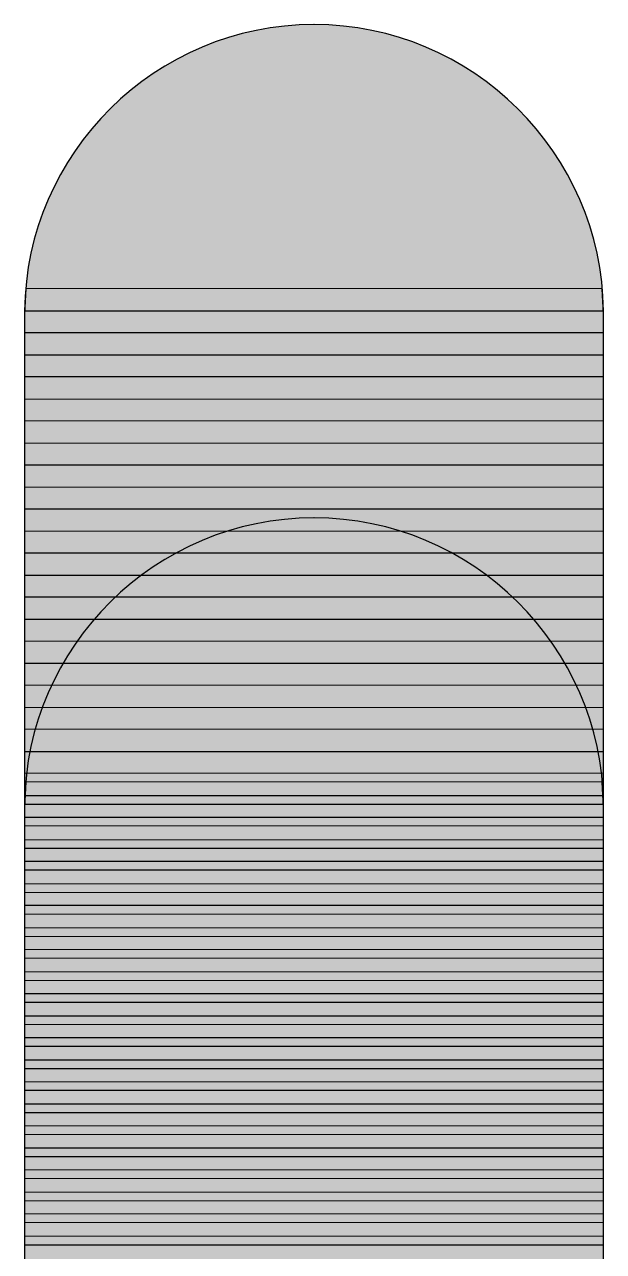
# Model space of a CAD drawing. Header units: millimetres. Extents: x -4.73 to 4.58, y -4.74 to 4.59.
# Drawn here: x -2.862 to -2.554, y 3.936 to 4.591 of the extents above; entities that cross this region are included whole.
import ezdxf

# ---------------------------------------------------------------- set-up
doc = ezdxf.new("R2010")
doc.units = ezdxf.units.MM
doc.header["$MEASUREMENT"] = 0
doc.layers.add('layer 1', color=7, linetype='Continuous')

msp = doc.modelspace()

# ---------------------------------------------------------------- hatches: boundary and pattern name
at = {"layer": 'layer 1', "true_color": 0x5f5d5d}
h = msp.add_hatch(color=251, dxfattribs=at)
edge = h.paths.add_edge_path()
edge.add_spline(control_points=[(-2.5535, 4.4379), (-2.5535, 4.4379), (-2.8622, 4.438), (-2.8622, 4.438), (-2.8613, 4.5222), (-2.7923, 4.5907), (-2.7079, 4.5907), (-2.7079, 4.5907), (-2.7078, 4.5907), (-2.7078, 4.5907), (-2.6234, 4.5907), (-2.5543, 4.5221), (-2.5535, 4.4379)], knot_values=[0, 0, 0, 0, 0.25, 0.25, 0.25, 0.5, 0.5, 0.5, 0.75, 0.75, 0.75, 1, 1, 1, 1], degree=3, periodic=1)
at = {"layer": 'layer 1', "true_color": 0x636161}
h = msp.add_hatch(color=251, dxfattribs=at)
edge = h.paths.add_edge_path()
edge.add_spline(control_points=[(-2.8622, 4.4145), (-2.8622, 4.4145), (-2.8622, 4.4364), (-2.8622, 4.4364), (-2.8622, 4.4364), (-2.8616, 4.4498), (-2.8616, 4.4498), (-2.8616, 4.4498), (-2.5541, 4.4497), (-2.5541, 4.4497), (-2.5541, 4.4497), (-2.5535, 4.4364), (-2.5535, 4.4364), (-2.5535, 4.4364), (-2.5535, 4.4144), (-2.5535, 4.4144), (-2.5535, 4.4144), (-2.8622, 4.4145), (-2.8622, 4.4145)], knot_values=[0, 0, 0, 0, 0.166667, 0.166667, 0.166667, 0.333333, 0.333333, 0.333333, 0.5, 0.5, 0.5, 0.666667, 0.666667, 0.666667, 0.833333, 0.833333, 0.833333, 1, 1, 1, 1], degree=3, periodic=1)
at = {"layer": 'layer 1', "true_color": 0x676666}
h = msp.add_hatch(color=251, dxfattribs=at)
edge = h.paths.add_edge_path()
edge.add_spline(control_points=[(-2.8622, 4.391), (-2.8622, 4.391), (-2.8622, 4.4263), (-2.8622, 4.4263), (-2.8622, 4.4263), (-2.5535, 4.4262), (-2.5535, 4.4262), (-2.5535, 4.4262), (-2.5535, 4.3909), (-2.5535, 4.3909), (-2.5535, 4.3909), (-2.8622, 4.391), (-2.8622, 4.391)], knot_values=[0, 0, 0, 0, 0.25, 0.25, 0.25, 0.5, 0.5, 0.5, 0.75, 0.75, 0.75, 1, 1, 1, 1], degree=3, periodic=1)
at = {"layer": 'layer 1', "true_color": 0x6c6a6a}
h = msp.add_hatch(color=251, dxfattribs=at)
edge = h.paths.add_edge_path()
edge.add_spline(control_points=[(-2.8622, 4.4028), (-2.8622, 4.4028), (-2.5535, 4.4027), (-2.5535, 4.4027), (-2.5535, 4.4027), (-2.5535, 4.3674), (-2.5535, 4.3674), (-2.5535, 4.3674), (-2.8622, 4.3675), (-2.8622, 4.3675), (-2.8622, 4.3675), (-2.8622, 4.4028), (-2.8622, 4.4028)], knot_values=[0, 0, 0, 0, 0.25, 0.25, 0.25, 0.5, 0.5, 0.5, 0.75, 0.75, 0.75, 1, 1, 1, 1], degree=3, periodic=1)
at = {"layer": 'layer 1', "true_color": 0x706e6f}
h = msp.add_hatch(color=8, dxfattribs=at)
edge = h.paths.add_edge_path()
edge.add_spline(control_points=[(-2.8622, 4.3793), (-2.8622, 4.3793), (-2.5535, 4.3791), (-2.5535, 4.3791), (-2.5535, 4.3791), (-2.5535, 4.3439), (-2.5535, 4.3439), (-2.5535, 4.3439), (-2.8622, 4.344), (-2.8622, 4.344), (-2.8622, 4.344), (-2.8622, 4.3793), (-2.8622, 4.3793)], knot_values=[0, 0, 0, 0, 0.25, 0.25, 0.25, 0.5, 0.5, 0.5, 0.75, 0.75, 0.75, 1, 1, 1, 1], degree=3, periodic=1)
at = {"layer": 'layer 1', "true_color": 0x747373}
h = msp.add_hatch(color=8, dxfattribs=at)
edge = h.paths.add_edge_path()
edge.add_spline(control_points=[(-2.8622, 4.3557), (-2.8622, 4.3557), (-2.5535, 4.3556), (-2.5535, 4.3556), (-2.5535, 4.3556), (-2.5535, 4.3204), (-2.5535, 4.3204), (-2.5535, 4.3204), (-2.8622, 4.3205), (-2.8622, 4.3205), (-2.8622, 4.3205), (-2.8622, 4.3557), (-2.8622, 4.3557)], knot_values=[0, 0, 0, 0, 0.25, 0.25, 0.25, 0.5, 0.5, 0.5, 0.75, 0.75, 0.75, 1, 1, 1, 1], degree=3, periodic=1)
at = {"layer": 'layer 1', "true_color": 0x787778}
h = msp.add_hatch(color=8, dxfattribs=at)
edge = h.paths.add_edge_path()
edge.add_spline(control_points=[(-2.8622, 4.3322), (-2.8622, 4.3322), (-2.5535, 4.3321), (-2.5535, 4.3321), (-2.5535, 4.3321), (-2.5535, 4.2969), (-2.5535, 4.2969), (-2.5535, 4.2969), (-2.8622, 4.297), (-2.8622, 4.297), (-2.8622, 4.297), (-2.8622, 4.3322), (-2.8622, 4.3322)], knot_values=[0, 0, 0, 0, 0.25, 0.25, 0.25, 0.5, 0.5, 0.5, 0.75, 0.75, 0.75, 1, 1, 1, 1], degree=3, periodic=1)
at = {"layer": 'layer 1', "true_color": 0x5f5d5d}
h = msp.add_hatch(color=251, dxfattribs=at)
edge = h.paths.add_edge_path()
edge.add_spline(control_points=[(-2.5535, 4.1747), (-2.5535, 4.1747), (-2.8622, 4.1748), (-2.8622, 4.1748), (-2.8613, 4.259), (-2.7923, 4.3275), (-2.7079, 4.3275), (-2.7079, 4.3275), (-2.7078, 4.3275), (-2.7078, 4.3275), (-2.6234, 4.3275), (-2.5543, 4.2589), (-2.5535, 4.1747)], knot_values=[0, 0, 0, 0, 0.25, 0.25, 0.25, 0.5, 0.5, 0.5, 0.75, 0.75, 0.75, 1, 1, 1, 1], degree=3, periodic=1)
at = {"layer": 'layer 1', "true_color": 0x7c7b7c}
h = msp.add_hatch(color=8, dxfattribs=at)
edge = h.paths.add_edge_path()
edge.add_spline(control_points=[(-2.8622, 4.3087), (-2.8622, 4.3087), (-2.5535, 4.3086), (-2.5535, 4.3086), (-2.5535, 4.3086), (-2.5535, 4.2734), (-2.5535, 4.2734), (-2.5535, 4.2734), (-2.8622, 4.2735), (-2.8622, 4.2735), (-2.8622, 4.2735), (-2.8622, 4.3087), (-2.8622, 4.3087)], knot_values=[0, 0, 0, 0, 0.25, 0.25, 0.25, 0.5, 0.5, 0.5, 0.75, 0.75, 0.75, 1, 1, 1, 1], degree=3, periodic=1)
at = {"layer": 'layer 1', "true_color": 0x818081}
h = msp.add_hatch(color=8, dxfattribs=at)
edge = h.paths.add_edge_path()
edge.add_spline(control_points=[(-2.8622, 4.2852), (-2.8622, 4.2852), (-2.5535, 4.2851), (-2.5535, 4.2851), (-2.5535, 4.2851), (-2.5535, 4.2499), (-2.5535, 4.2499), (-2.5535, 4.2499), (-2.8622, 4.25), (-2.8622, 4.25), (-2.8622, 4.25), (-2.8622, 4.2852), (-2.8622, 4.2852)], knot_values=[0, 0, 0, 0, 0.25, 0.25, 0.25, 0.5, 0.5, 0.5, 0.75, 0.75, 0.75, 1, 1, 1, 1], degree=3, periodic=1)
at = {"layer": 'layer 1', "true_color": 0x868586}
h = msp.add_hatch(color=252, dxfattribs=at)
edge = h.paths.add_edge_path()
edge.add_spline(control_points=[(-2.8622, 4.2617), (-2.8622, 4.2617), (-2.5535, 4.2616), (-2.5535, 4.2616), (-2.5535, 4.2616), (-2.5535, 4.2263), (-2.5535, 4.2263), (-2.5535, 4.2263), (-2.8622, 4.2265), (-2.8622, 4.2265), (-2.8622, 4.2265), (-2.8622, 4.2617), (-2.8622, 4.2617)], knot_values=[0, 0, 0, 0, 0.25, 0.25, 0.25, 0.5, 0.5, 0.5, 0.75, 0.75, 0.75, 1, 1, 1, 1], degree=3, periodic=1)
at = {"layer": 'layer 1', "true_color": 0x8d8c8d}
h = msp.add_hatch(color=252, dxfattribs=at)
edge = h.paths.add_edge_path()
edge.add_spline(control_points=[(-2.8622, 4.2382), (-2.8622, 4.2382), (-2.5535, 4.2381), (-2.5535, 4.2381), (-2.5535, 4.2381), (-2.5535, 4.2028), (-2.5535, 4.2028), (-2.5535, 4.2028), (-2.8622, 4.2029), (-2.8622, 4.2029), (-2.8622, 4.2029), (-2.8622, 4.2382), (-2.8622, 4.2382)], knot_values=[0, 0, 0, 0, 0.25, 0.25, 0.25, 0.5, 0.5, 0.5, 0.75, 0.75, 0.75, 1, 1, 1, 1], degree=3, periodic=1)
at = {"layer": 'layer 1', "true_color": 0x939293}
h = msp.add_hatch(color=252, dxfattribs=at)
edge = h.paths.add_edge_path()
edge.add_spline(control_points=[(-2.8622, 4.2147), (-2.8622, 4.2147), (-2.5535, 4.2146), (-2.5535, 4.2146), (-2.5535, 4.2146), (-2.5535, 4.1793), (-2.5535, 4.1793), (-2.5535, 4.1793), (-2.8622, 4.1794), (-2.8622, 4.1794), (-2.8622, 4.1794), (-2.8622, 4.2147), (-2.8622, 4.2147)], knot_values=[0, 0, 0, 0, 0.25, 0.25, 0.25, 0.5, 0.5, 0.5, 0.75, 0.75, 0.75, 1, 1, 1, 1], degree=3, periodic=1)
at = {"layer": 'layer 1', "true_color": 0x999899}
h = msp.add_hatch(color=253, dxfattribs=at)
edge = h.paths.add_edge_path()
edge.add_spline(control_points=[(-2.8622, 4.1912), (-2.8622, 4.1912), (-2.5535, 4.1911), (-2.5535, 4.1911), (-2.5535, 4.1911), (-2.5535, 4.1558), (-2.5535, 4.1558), (-2.5535, 4.1558), (-2.8622, 4.1559), (-2.8622, 4.1559), (-2.8622, 4.1559), (-2.8622, 4.1912), (-2.8622, 4.1912)], knot_values=[0, 0, 0, 0, 0.25, 0.25, 0.25, 0.5, 0.5, 0.5, 0.75, 0.75, 0.75, 1, 1, 1, 1], degree=3, periodic=1)
at = {"layer": 'layer 1', "true_color": 0x636161}
h = msp.add_hatch(color=251, dxfattribs=at)
edge = h.paths.add_edge_path()
edge.add_spline(control_points=[(-2.8622, 4.1513), (-2.8622, 4.1513), (-2.8622, 4.1732), (-2.8622, 4.1732), (-2.8622, 4.1732), (-2.8616, 4.1866), (-2.8616, 4.1866), (-2.8616, 4.1866), (-2.5541, 4.1865), (-2.5541, 4.1865), (-2.5541, 4.1865), (-2.5535, 4.1732), (-2.5535, 4.1732), (-2.5535, 4.1732), (-2.5535, 4.1512), (-2.5535, 4.1512), (-2.5535, 4.1512), (-2.8622, 4.1513), (-2.8622, 4.1513)], knot_values=[0, 0, 0, 0, 0.166667, 0.166667, 0.166667, 0.333333, 0.333333, 0.333333, 0.5, 0.5, 0.5, 0.666667, 0.666667, 0.666667, 0.833333, 0.833333, 0.833333, 1, 1, 1, 1], degree=3, periodic=1)
at = {"layer": 'layer 1', "true_color": 0xa09fa0}
h = msp.add_hatch(color=253, dxfattribs=at)
edge = h.paths.add_edge_path()
edge.add_spline(control_points=[(-2.8622, 4.1677), (-2.8622, 4.1677), (-2.5535, 4.1676), (-2.5535, 4.1676), (-2.5535, 4.1676), (-2.5535, 4.1323), (-2.5535, 4.1323), (-2.5535, 4.1323), (-2.8622, 4.1324), (-2.8622, 4.1324), (-2.8622, 4.1324), (-2.8622, 4.1677), (-2.8622, 4.1677)], knot_values=[0, 0, 0, 0, 0.25, 0.25, 0.25, 0.5, 0.5, 0.5, 0.75, 0.75, 0.75, 1, 1, 1, 1], degree=3, periodic=1)
at = {"layer": 'layer 1', "true_color": 0x676666}
h = msp.add_hatch(color=251, dxfattribs=at)
edge = h.paths.add_edge_path()
edge.add_spline(control_points=[(-2.8622, 4.1278), (-2.8622, 4.1278), (-2.8622, 4.1631), (-2.8622, 4.1631), (-2.8622, 4.1631), (-2.5535, 4.163), (-2.5535, 4.163), (-2.5535, 4.163), (-2.5535, 4.1277), (-2.5535, 4.1277), (-2.5535, 4.1277), (-2.8622, 4.1278), (-2.8622, 4.1278)], knot_values=[0, 0, 0, 0, 0.25, 0.25, 0.25, 0.5, 0.5, 0.5, 0.75, 0.75, 0.75, 1, 1, 1, 1], degree=3, periodic=1)
at = {"layer": 'layer 1', "true_color": 0xa6a5a6}
h = msp.add_hatch(color=253, dxfattribs=at)
edge = h.paths.add_edge_path()
edge.add_spline(control_points=[(-2.8622, 4.1442), (-2.8622, 4.1442), (-2.5535, 4.1441), (-2.5535, 4.1441), (-2.5535, 4.1441), (-2.5535, 4.1088), (-2.5535, 4.1088), (-2.5535, 4.1088), (-2.8622, 4.1089), (-2.8622, 4.1089), (-2.8622, 4.1089), (-2.8622, 4.1442), (-2.8622, 4.1442)], knot_values=[0, 0, 0, 0, 0.25, 0.25, 0.25, 0.5, 0.5, 0.5, 0.75, 0.75, 0.75, 1, 1, 1, 1], degree=3, periodic=1)
at = {"layer": 'layer 1', "true_color": 0x6c6a6a}
h = msp.add_hatch(color=251, dxfattribs=at)
edge = h.paths.add_edge_path()
edge.add_spline(control_points=[(-2.8622, 4.1396), (-2.8622, 4.1396), (-2.5535, 4.1395), (-2.5535, 4.1395), (-2.5535, 4.1395), (-2.5535, 4.1042), (-2.5535, 4.1042), (-2.5535, 4.1042), (-2.8622, 4.1043), (-2.8622, 4.1043), (-2.8622, 4.1043), (-2.8622, 4.1396), (-2.8622, 4.1396)], knot_values=[0, 0, 0, 0, 0.25, 0.25, 0.25, 0.5, 0.5, 0.5, 0.75, 0.75, 0.75, 1, 1, 1, 1], degree=3, periodic=1)
at = {"layer": 'layer 1', "true_color": 0xacacac}
h = msp.add_hatch(color=253, dxfattribs=at)
edge = h.paths.add_edge_path()
edge.add_spline(control_points=[(-2.8622, 4.1207), (-2.8622, 4.1207), (-2.5535, 4.1206), (-2.5535, 4.1206), (-2.5535, 4.1206), (-2.5535, 4.0853), (-2.5535, 4.0853), (-2.5535, 4.0853), (-2.8622, 4.0854), (-2.8622, 4.0854), (-2.8622, 4.0854), (-2.8622, 4.1207), (-2.8622, 4.1207)], knot_values=[0, 0, 0, 0, 0.25, 0.25, 0.25, 0.5, 0.5, 0.5, 0.75, 0.75, 0.75, 1, 1, 1, 1], degree=3, periodic=1)
at = {"layer": 'layer 1', "true_color": 0x706e6f}
h = msp.add_hatch(color=8, dxfattribs=at)
edge = h.paths.add_edge_path()
edge.add_spline(control_points=[(-2.8622, 4.1161), (-2.8622, 4.1161), (-2.5535, 4.1159), (-2.5535, 4.1159), (-2.5535, 4.1159), (-2.5535, 4.0807), (-2.5535, 4.0807), (-2.5535, 4.0807), (-2.8622, 4.0808), (-2.8622, 4.0808), (-2.8622, 4.0808), (-2.8622, 4.1161), (-2.8622, 4.1161)], knot_values=[0, 0, 0, 0, 0.25, 0.25, 0.25, 0.5, 0.5, 0.5, 0.75, 0.75, 0.75, 1, 1, 1, 1], degree=3, periodic=1)
at = {"layer": 'layer 1', "true_color": 0xb3b2b3}
h = msp.add_hatch(color=253, dxfattribs=at)
edge = h.paths.add_edge_path()
edge.add_spline(control_points=[(-2.8622, 4.0972), (-2.8622, 4.0972), (-2.5535, 4.0971), (-2.5535, 4.0971), (-2.5535, 4.0971), (-2.5535, 4.0618), (-2.5535, 4.0618), (-2.5535, 4.0618), (-2.8622, 4.0619), (-2.8622, 4.0619), (-2.8622, 4.0619), (-2.8622, 4.0972), (-2.8622, 4.0972)], knot_values=[0, 0, 0, 0, 0.25, 0.25, 0.25, 0.5, 0.5, 0.5, 0.75, 0.75, 0.75, 1, 1, 1, 1], degree=3, periodic=1)
at = {"layer": 'layer 1', "true_color": 0x747373}
h = msp.add_hatch(color=8, dxfattribs=at)
edge = h.paths.add_edge_path()
edge.add_spline(control_points=[(-2.8622, 4.0925), (-2.8622, 4.0925), (-2.5535, 4.0924), (-2.5535, 4.0924), (-2.5535, 4.0924), (-2.5535, 4.0572), (-2.5535, 4.0572), (-2.5535, 4.0572), (-2.8622, 4.0573), (-2.8622, 4.0573), (-2.8622, 4.0573), (-2.8622, 4.0925), (-2.8622, 4.0925)], knot_values=[0, 0, 0, 0, 0.25, 0.25, 0.25, 0.5, 0.5, 0.5, 0.75, 0.75, 0.75, 1, 1, 1, 1], degree=3, periodic=1)
at = {"layer": 'layer 1', "true_color": 0xb9b8b9}
h = msp.add_hatch(color=9, dxfattribs=at)
edge = h.paths.add_edge_path()
edge.add_spline(control_points=[(-2.8622, 4.0736), (-2.8622, 4.0736), (-2.5535, 4.0735), (-2.5535, 4.0735), (-2.5535, 4.0735), (-2.5535, 4.0383), (-2.5535, 4.0383), (-2.5535, 4.0383), (-2.8622, 4.0384), (-2.8622, 4.0384), (-2.8622, 4.0384), (-2.8622, 4.0736), (-2.8622, 4.0736)], knot_values=[0, 0, 0, 0, 0.25, 0.25, 0.25, 0.5, 0.5, 0.5, 0.75, 0.75, 0.75, 1, 1, 1, 1], degree=3, periodic=1)
at = {"layer": 'layer 1', "true_color": 0x787778}
h = msp.add_hatch(color=8, dxfattribs=at)
edge = h.paths.add_edge_path()
edge.add_spline(control_points=[(-2.8622, 4.069), (-2.8622, 4.069), (-2.5535, 4.0689), (-2.5535, 4.0689), (-2.5535, 4.0689), (-2.5535, 4.0337), (-2.5535, 4.0337), (-2.5535, 4.0337), (-2.8622, 4.0338), (-2.8622, 4.0338), (-2.8622, 4.0338), (-2.8622, 4.069), (-2.8622, 4.069)], knot_values=[0, 0, 0, 0, 0.25, 0.25, 0.25, 0.5, 0.5, 0.5, 0.75, 0.75, 0.75, 1, 1, 1, 1], degree=3, periodic=1)
at = {"layer": 'layer 1', "true_color": 0xbfbfbf}
h = msp.add_hatch(color=9, dxfattribs=at)
edge = h.paths.add_edge_path()
edge.add_spline(control_points=[(-2.8622, 4.0501), (-2.8622, 4.0501), (-2.5535, 4.05), (-2.5535, 4.05), (-2.5535, 4.05), (-2.5535, 4.0148), (-2.5535, 4.0148), (-2.5535, 4.0148), (-2.8622, 4.0149), (-2.8622, 4.0149), (-2.8622, 4.0149), (-2.8622, 4.0501), (-2.8622, 4.0501)], knot_values=[0, 0, 0, 0, 0.25, 0.25, 0.25, 0.5, 0.5, 0.5, 0.75, 0.75, 0.75, 1, 1, 1, 1], degree=3, periodic=1)
at = {"layer": 'layer 1', "true_color": 0x7c7b7c}
h = msp.add_hatch(color=8, dxfattribs=at)
edge = h.paths.add_edge_path()
edge.add_spline(control_points=[(-2.8622, 4.0455), (-2.8622, 4.0455), (-2.5535, 4.0454), (-2.5535, 4.0454), (-2.5535, 4.0454), (-2.5535, 4.0102), (-2.5535, 4.0102), (-2.5535, 4.0102), (-2.8622, 4.0103), (-2.8622, 4.0103), (-2.8622, 4.0103), (-2.8622, 4.0455), (-2.8622, 4.0455)], knot_values=[0, 0, 0, 0, 0.25, 0.25, 0.25, 0.5, 0.5, 0.5, 0.75, 0.75, 0.75, 1, 1, 1, 1], degree=3, periodic=1)
at = {"layer": 'layer 1', "true_color": 0xc6c5c6}
h = msp.add_hatch(color=9, dxfattribs=at)
edge = h.paths.add_edge_path()
edge.add_spline(control_points=[(-2.8622, 4.0266), (-2.8622, 4.0266), (-2.5535, 4.0265), (-2.5535, 4.0265), (-2.5535, 4.0265), (-2.5535, 3.9913), (-2.5535, 3.9913), (-2.5535, 3.9913), (-2.8622, 3.9914), (-2.8622, 3.9914), (-2.8622, 3.9914), (-2.8622, 4.0266), (-2.8622, 4.0266)], knot_values=[0, 0, 0, 0, 0.25, 0.25, 0.25, 0.5, 0.5, 0.5, 0.75, 0.75, 0.75, 1, 1, 1, 1], degree=3, periodic=1)
at = {"layer": 'layer 1', "true_color": 0x818081}
h = msp.add_hatch(color=8, dxfattribs=at)
edge = h.paths.add_edge_path()
edge.add_spline(control_points=[(-2.8622, 4.022), (-2.8622, 4.022), (-2.5535, 4.0219), (-2.5535, 4.0219), (-2.5535, 4.0219), (-2.5535, 3.9867), (-2.5535, 3.9867), (-2.5535, 3.9867), (-2.8622, 3.9868), (-2.8622, 3.9868), (-2.8622, 3.9868), (-2.8622, 4.022), (-2.8622, 4.022)], knot_values=[0, 0, 0, 0, 0.25, 0.25, 0.25, 0.5, 0.5, 0.5, 0.75, 0.75, 0.75, 1, 1, 1, 1], degree=3, periodic=1)
at = {"layer": 'layer 1', "true_color": 0xcccccc}
h = msp.add_hatch(color=254, dxfattribs=at)
edge = h.paths.add_edge_path()
edge.add_spline(control_points=[(-2.8622, 4.0031), (-2.8622, 4.0031), (-2.5535, 4.003), (-2.5535, 4.003), (-2.5535, 4.003), (-2.5535, 3.9678), (-2.5535, 3.9678), (-2.5535, 3.9678), (-2.8622, 3.9679), (-2.8622, 3.9679), (-2.8622, 3.9679), (-2.8622, 4.0031), (-2.8622, 4.0031)], knot_values=[0, 0, 0, 0, 0.25, 0.25, 0.25, 0.5, 0.5, 0.5, 0.75, 0.75, 0.75, 1, 1, 1, 1], degree=3, periodic=1)
at = {"layer": 'layer 1', "true_color": 0x868586}
h = msp.add_hatch(color=252, dxfattribs=at)
edge = h.paths.add_edge_path()
edge.add_spline(control_points=[(-2.8622, 3.9985), (-2.8622, 3.9985), (-2.5535, 3.9984), (-2.5535, 3.9984), (-2.5535, 3.9984), (-2.5535, 3.9631), (-2.5535, 3.9631), (-2.5535, 3.9631), (-2.8622, 3.9633), (-2.8622, 3.9633), (-2.8622, 3.9633), (-2.8622, 3.9985), (-2.8622, 3.9985)], knot_values=[0, 0, 0, 0, 0.25, 0.25, 0.25, 0.5, 0.5, 0.5, 0.75, 0.75, 0.75, 1, 1, 1, 1], degree=3, periodic=1)
at = {"layer": 'layer 1', "true_color": 0xd2d2d2}
h = msp.add_hatch(color=254, dxfattribs=at)
edge = h.paths.add_edge_path()
edge.add_spline(control_points=[(-2.8622, 3.9796), (-2.8622, 3.9796), (-2.5535, 3.9795), (-2.5535, 3.9795), (-2.5535, 3.9795), (-2.5535, 3.9442), (-2.5535, 3.9442), (-2.5535, 3.9442), (-2.8622, 3.9444), (-2.8622, 3.9444), (-2.8622, 3.9444), (-2.8622, 3.9796), (-2.8622, 3.9796)], knot_values=[0, 0, 0, 0, 0.25, 0.25, 0.25, 0.5, 0.5, 0.5, 0.75, 0.75, 0.75, 1, 1, 1, 1], degree=3, periodic=1)
at = {"layer": 'layer 1', "true_color": 0x8d8c8d}
h = msp.add_hatch(color=252, dxfattribs=at)
edge = h.paths.add_edge_path()
edge.add_spline(control_points=[(-2.8622, 3.975), (-2.8622, 3.975), (-2.5535, 3.9749), (-2.5535, 3.9749), (-2.5535, 3.9749), (-2.5535, 3.9396), (-2.5535, 3.9396), (-2.5535, 3.9396), (-2.8622, 3.9397), (-2.8622, 3.9397), (-2.8622, 3.9397), (-2.8622, 3.975), (-2.8622, 3.975)], knot_values=[0, 0, 0, 0, 0.25, 0.25, 0.25, 0.5, 0.5, 0.5, 0.75, 0.75, 0.75, 1, 1, 1, 1], degree=3, periodic=1)
at = {"layer": 'layer 1', "true_color": 0xd9d8d9}
h = msp.add_hatch(color=254, dxfattribs=at)
edge = h.paths.add_edge_path()
edge.add_spline(control_points=[(-2.8622, 3.9561), (-2.8622, 3.9561), (-2.5535, 3.956), (-2.5535, 3.956), (-2.5535, 3.956), (-2.5535, 3.9207), (-2.5535, 3.9207), (-2.5535, 3.9207), (-2.8622, 3.9208), (-2.8622, 3.9208), (-2.8622, 3.9208), (-2.8622, 3.9561), (-2.8622, 3.9561)], knot_values=[0, 0, 0, 0, 0.25, 0.25, 0.25, 0.5, 0.5, 0.5, 0.75, 0.75, 0.75, 1, 1, 1, 1], degree=3, periodic=1)
at = {"layer": 'layer 1', "true_color": 0x939293}
h = msp.add_hatch(color=252, dxfattribs=at)
edge = h.paths.add_edge_path()
edge.add_spline(control_points=[(-2.8622, 3.9515), (-2.8622, 3.9515), (-2.5535, 3.9514), (-2.5535, 3.9514), (-2.5535, 3.9514), (-2.5535, 3.9161), (-2.5535, 3.9161), (-2.5535, 3.9161), (-2.8622, 3.9162), (-2.8622, 3.9162), (-2.8622, 3.9162), (-2.8622, 3.9515), (-2.8622, 3.9515)], knot_values=[0, 0, 0, 0, 0.25, 0.25, 0.25, 0.5, 0.5, 0.5, 0.75, 0.75, 0.75, 1, 1, 1, 1], degree=3, periodic=1)

# ---------------------------------------------------------------- linework, layer by layer
at = {"layer": 'layer 1', "color": 251}
for points, knots in [([(-2.5535, 4.4379), (-2.5535, 4.4379), (-2.8622, 4.438), (-2.8622, 4.438), (-2.8613, 4.5222), (-2.7923, 4.5907), (-2.7079, 4.5907), (-2.7079, 4.5907), (-2.7078, 4.5907), (-2.7078, 4.5907), (-2.6234, 4.5907), (-2.5543, 4.5221), (-2.5535, 4.4379)], [0, 0, 0, 0, 0.25, 0.25, 0.25, 0.5, 0.5, 0.5, 0.75, 0.75, 0.75, 1, 1, 1, 1]), ([(-2.8622, 4.4145), (-2.8622, 4.4145), (-2.8622, 4.4364), (-2.8622, 4.4364), (-2.8622, 4.4364), (-2.8616, 4.4498), (-2.8616, 4.4498), (-2.8616, 4.4498), (-2.5541, 4.4497), (-2.5541, 4.4497), (-2.5541, 4.4497), (-2.5535, 4.4364), (-2.5535, 4.4364), (-2.5535, 4.4364), (-2.5535, 4.4144), (-2.5535, 4.4144), (-2.5535, 4.4144), (-2.8622, 4.4145), (-2.8622, 4.4145)], [0, 0, 0, 0, 0.166667, 0.166667, 0.166667, 0.333333, 0.333333, 0.333333, 0.5, 0.5, 0.5, 0.666667, 0.666667, 0.666667, 0.833333, 0.833333, 0.833333, 1, 1, 1, 1]), ([(-2.8622, 4.391), (-2.8622, 4.391), (-2.8622, 4.4263), (-2.8622, 4.4263), (-2.8622, 4.4263), (-2.5535, 4.4262), (-2.5535, 4.4262), (-2.5535, 4.4262), (-2.5535, 4.3909), (-2.5535, 4.3909), (-2.5535, 4.3909), (-2.8622, 4.391), (-2.8622, 4.391)], [0, 0, 0, 0, 0.25, 0.25, 0.25, 0.5, 0.5, 0.5, 0.75, 0.75, 0.75, 1, 1, 1, 1]), ([(-2.8622, 4.4028), (-2.8622, 4.4028), (-2.5535, 4.4027), (-2.5535, 4.4027), (-2.5535, 4.4027), (-2.5535, 4.3674), (-2.5535, 4.3674), (-2.5535, 4.3674), (-2.8622, 4.3675), (-2.8622, 4.3675), (-2.8622, 4.3675), (-2.8622, 4.4028), (-2.8622, 4.4028)], [0, 0, 0, 0, 0.25, 0.25, 0.25, 0.5, 0.5, 0.5, 0.75, 0.75, 0.75, 1, 1, 1, 1]), ([(-2.5535, 4.1747), (-2.5535, 4.1747), (-2.8622, 4.1748), (-2.8622, 4.1748), (-2.8613, 4.259), (-2.7923, 4.3275), (-2.7079, 4.3275), (-2.7079, 4.3275), (-2.7078, 4.3275), (-2.7078, 4.3275), (-2.6234, 4.3275), (-2.5543, 4.2589), (-2.5535, 4.1747)], [0, 0, 0, 0, 0.25, 0.25, 0.25, 0.5, 0.5, 0.5, 0.75, 0.75, 0.75, 1, 1, 1, 1]), ([(-2.8622, 4.1513), (-2.8622, 4.1513), (-2.8622, 4.1732), (-2.8622, 4.1732), (-2.8622, 4.1732), (-2.8616, 4.1866), (-2.8616, 4.1866), (-2.8616, 4.1866), (-2.5541, 4.1865), (-2.5541, 4.1865), (-2.5541, 4.1865), (-2.5535, 4.1732), (-2.5535, 4.1732), (-2.5535, 4.1732), (-2.5535, 4.1512), (-2.5535, 4.1512), (-2.5535, 4.1512), (-2.8622, 4.1513), (-2.8622, 4.1513)], [0, 0, 0, 0, 0.166667, 0.166667, 0.166667, 0.333333, 0.333333, 0.333333, 0.5, 0.5, 0.5, 0.666667, 0.666667, 0.666667, 0.833333, 0.833333, 0.833333, 1, 1, 1, 1]), ([(-2.8622, 4.1278), (-2.8622, 4.1278), (-2.8622, 4.1631), (-2.8622, 4.1631), (-2.8622, 4.1631), (-2.5535, 4.163), (-2.5535, 4.163), (-2.5535, 4.163), (-2.5535, 4.1277), (-2.5535, 4.1277), (-2.5535, 4.1277), (-2.8622, 4.1278), (-2.8622, 4.1278)], [0, 0, 0, 0, 0.25, 0.25, 0.25, 0.5, 0.5, 0.5, 0.75, 0.75, 0.75, 1, 1, 1, 1]), ([(-2.8622, 4.1396), (-2.8622, 4.1396), (-2.5535, 4.1395), (-2.5535, 4.1395), (-2.5535, 4.1395), (-2.5535, 4.1042), (-2.5535, 4.1042), (-2.5535, 4.1042), (-2.8622, 4.1043), (-2.8622, 4.1043), (-2.8622, 4.1043), (-2.8622, 4.1396), (-2.8622, 4.1396)], [0, 0, 0, 0, 0.25, 0.25, 0.25, 0.5, 0.5, 0.5, 0.75, 0.75, 0.75, 1, 1, 1, 1])]:
    msp.add_open_spline(points, degree=3, knots=knots, dxfattribs=at)
at = {"layer": 'layer 1', "color": 8}
for points in [[(-2.8622, 4.3793), (-2.8622, 4.3793), (-2.5535, 4.3791), (-2.5535, 4.3791), (-2.5535, 4.3791), (-2.5535, 4.3439), (-2.5535, 4.3439), (-2.5535, 4.3439), (-2.8622, 4.344), (-2.8622, 4.344), (-2.8622, 4.344), (-2.8622, 4.3793), (-2.8622, 4.3793)], [(-2.8622, 4.3557), (-2.8622, 4.3557), (-2.5535, 4.3556), (-2.5535, 4.3556), (-2.5535, 4.3556), (-2.5535, 4.3204), (-2.5535, 4.3204), (-2.5535, 4.3204), (-2.8622, 4.3205), (-2.8622, 4.3205), (-2.8622, 4.3205), (-2.8622, 4.3557), (-2.8622, 4.3557)], [(-2.8622, 4.3322), (-2.8622, 4.3322), (-2.5535, 4.3321), (-2.5535, 4.3321), (-2.5535, 4.3321), (-2.5535, 4.2969), (-2.5535, 4.2969), (-2.5535, 4.2969), (-2.8622, 4.297), (-2.8622, 4.297), (-2.8622, 4.297), (-2.8622, 4.3322), (-2.8622, 4.3322)], [(-2.8622, 4.3087), (-2.8622, 4.3087), (-2.5535, 4.3086), (-2.5535, 4.3086), (-2.5535, 4.3086), (-2.5535, 4.2734), (-2.5535, 4.2734), (-2.5535, 4.2734), (-2.8622, 4.2735), (-2.8622, 4.2735), (-2.8622, 4.2735), (-2.8622, 4.3087), (-2.8622, 4.3087)], [(-2.8622, 4.2852), (-2.8622, 4.2852), (-2.5535, 4.2851), (-2.5535, 4.2851), (-2.5535, 4.2851), (-2.5535, 4.2499), (-2.5535, 4.2499), (-2.5535, 4.2499), (-2.8622, 4.25), (-2.8622, 4.25), (-2.8622, 4.25), (-2.8622, 4.2852), (-2.8622, 4.2852)], [(-2.8622, 4.1161), (-2.8622, 4.1161), (-2.5535, 4.1159), (-2.5535, 4.1159), (-2.5535, 4.1159), (-2.5535, 4.0807), (-2.5535, 4.0807), (-2.5535, 4.0807), (-2.8622, 4.0808), (-2.8622, 4.0808), (-2.8622, 4.0808), (-2.8622, 4.1161), (-2.8622, 4.1161)], [(-2.8622, 4.0925), (-2.8622, 4.0925), (-2.5535, 4.0924), (-2.5535, 4.0924), (-2.5535, 4.0924), (-2.5535, 4.0572), (-2.5535, 4.0572), (-2.5535, 4.0572), (-2.8622, 4.0573), (-2.8622, 4.0573), (-2.8622, 4.0573), (-2.8622, 4.0925), (-2.8622, 4.0925)], [(-2.8622, 4.069), (-2.8622, 4.069), (-2.5535, 4.0689), (-2.5535, 4.0689), (-2.5535, 4.0689), (-2.5535, 4.0337), (-2.5535, 4.0337), (-2.5535, 4.0337), (-2.8622, 4.0338), (-2.8622, 4.0338), (-2.8622, 4.0338), (-2.8622, 4.069), (-2.8622, 4.069)], [(-2.8622, 4.0455), (-2.8622, 4.0455), (-2.5535, 4.0454), (-2.5535, 4.0454), (-2.5535, 4.0454), (-2.5535, 4.0102), (-2.5535, 4.0102), (-2.5535, 4.0102), (-2.8622, 4.0103), (-2.8622, 4.0103), (-2.8622, 4.0103), (-2.8622, 4.0455), (-2.8622, 4.0455)], [(-2.8622, 4.022), (-2.8622, 4.022), (-2.5535, 4.0219), (-2.5535, 4.0219), (-2.5535, 4.0219), (-2.5535, 3.9867), (-2.5535, 3.9867), (-2.5535, 3.9867), (-2.8622, 3.9868), (-2.8622, 3.9868), (-2.8622, 3.9868), (-2.8622, 4.022), (-2.8622, 4.022)]]:
    msp.add_open_spline(points, degree=3, knots=[0, 0, 0, 0, 0.25, 0.25, 0.25, 0.5, 0.5, 0.5, 0.75, 0.75, 0.75, 1, 1, 1, 1], dxfattribs=at)
at = {"layer": 'layer 1', "color": 252}
for points in [[(-2.8622, 4.2617), (-2.8622, 4.2617), (-2.5535, 4.2616), (-2.5535, 4.2616), (-2.5535, 4.2616), (-2.5535, 4.2263), (-2.5535, 4.2263), (-2.5535, 4.2263), (-2.8622, 4.2265), (-2.8622, 4.2265), (-2.8622, 4.2265), (-2.8622, 4.2617), (-2.8622, 4.2617)], [(-2.8622, 4.2382), (-2.8622, 4.2382), (-2.5535, 4.2381), (-2.5535, 4.2381), (-2.5535, 4.2381), (-2.5535, 4.2028), (-2.5535, 4.2028), (-2.5535, 4.2028), (-2.8622, 4.2029), (-2.8622, 4.2029), (-2.8622, 4.2029), (-2.8622, 4.2382), (-2.8622, 4.2382)], [(-2.8622, 4.2147), (-2.8622, 4.2147), (-2.5535, 4.2146), (-2.5535, 4.2146), (-2.5535, 4.2146), (-2.5535, 4.1793), (-2.5535, 4.1793), (-2.5535, 4.1793), (-2.8622, 4.1794), (-2.8622, 4.1794), (-2.8622, 4.1794), (-2.8622, 4.2147), (-2.8622, 4.2147)], [(-2.8622, 3.9985), (-2.8622, 3.9985), (-2.5535, 3.9984), (-2.5535, 3.9984), (-2.5535, 3.9984), (-2.5535, 3.9631), (-2.5535, 3.9631), (-2.5535, 3.9631), (-2.8622, 3.9633), (-2.8622, 3.9633), (-2.8622, 3.9633), (-2.8622, 3.9985), (-2.8622, 3.9985)], [(-2.8622, 3.975), (-2.8622, 3.975), (-2.5535, 3.9749), (-2.5535, 3.9749), (-2.5535, 3.9749), (-2.5535, 3.9396), (-2.5535, 3.9396), (-2.5535, 3.9396), (-2.8622, 3.9397), (-2.8622, 3.9397), (-2.8622, 3.9397), (-2.8622, 3.975), (-2.8622, 3.975)], [(-2.8622, 3.9515), (-2.8622, 3.9515), (-2.5535, 3.9514), (-2.5535, 3.9514), (-2.5535, 3.9514), (-2.5535, 3.9161), (-2.5535, 3.9161), (-2.5535, 3.9161), (-2.8622, 3.9162), (-2.8622, 3.9162), (-2.8622, 3.9162), (-2.8622, 3.9515), (-2.8622, 3.9515)]]:
    msp.add_open_spline(points, degree=3, knots=[0, 0, 0, 0, 0.25, 0.25, 0.25, 0.5, 0.5, 0.5, 0.75, 0.75, 0.75, 1, 1, 1, 1], dxfattribs=at)
at = {"layer": 'layer 1', "color": 253}
for points in [[(-2.8622, 4.1912), (-2.8622, 4.1912), (-2.5535, 4.1911), (-2.5535, 4.1911), (-2.5535, 4.1911), (-2.5535, 4.1558), (-2.5535, 4.1558), (-2.5535, 4.1558), (-2.8622, 4.1559), (-2.8622, 4.1559), (-2.8622, 4.1559), (-2.8622, 4.1912), (-2.8622, 4.1912)], [(-2.8622, 4.1677), (-2.8622, 4.1677), (-2.5535, 4.1676), (-2.5535, 4.1676), (-2.5535, 4.1676), (-2.5535, 4.1323), (-2.5535, 4.1323), (-2.5535, 4.1323), (-2.8622, 4.1324), (-2.8622, 4.1324), (-2.8622, 4.1324), (-2.8622, 4.1677), (-2.8622, 4.1677)], [(-2.8622, 4.1442), (-2.8622, 4.1442), (-2.5535, 4.1441), (-2.5535, 4.1441), (-2.5535, 4.1441), (-2.5535, 4.1088), (-2.5535, 4.1088), (-2.5535, 4.1088), (-2.8622, 4.1089), (-2.8622, 4.1089), (-2.8622, 4.1089), (-2.8622, 4.1442), (-2.8622, 4.1442)], [(-2.8622, 4.1207), (-2.8622, 4.1207), (-2.5535, 4.1206), (-2.5535, 4.1206), (-2.5535, 4.1206), (-2.5535, 4.0853), (-2.5535, 4.0853), (-2.5535, 4.0853), (-2.8622, 4.0854), (-2.8622, 4.0854), (-2.8622, 4.0854), (-2.8622, 4.1207), (-2.8622, 4.1207)], [(-2.8622, 4.0972), (-2.8622, 4.0972), (-2.5535, 4.0971), (-2.5535, 4.0971), (-2.5535, 4.0971), (-2.5535, 4.0618), (-2.5535, 4.0618), (-2.5535, 4.0618), (-2.8622, 4.0619), (-2.8622, 4.0619), (-2.8622, 4.0619), (-2.8622, 4.0972), (-2.8622, 4.0972)]]:
    msp.add_open_spline(points, degree=3, knots=[0, 0, 0, 0, 0.25, 0.25, 0.25, 0.5, 0.5, 0.5, 0.75, 0.75, 0.75, 1, 1, 1, 1], dxfattribs=at)
at = {"layer": 'layer 1', "color": 9}
for points in [[(-2.8622, 4.0736), (-2.8622, 4.0736), (-2.5535, 4.0735), (-2.5535, 4.0735), (-2.5535, 4.0735), (-2.5535, 4.0383), (-2.5535, 4.0383), (-2.5535, 4.0383), (-2.8622, 4.0384), (-2.8622, 4.0384), (-2.8622, 4.0384), (-2.8622, 4.0736), (-2.8622, 4.0736)], [(-2.8622, 4.0501), (-2.8622, 4.0501), (-2.5535, 4.05), (-2.5535, 4.05), (-2.5535, 4.05), (-2.5535, 4.0148), (-2.5535, 4.0148), (-2.5535, 4.0148), (-2.8622, 4.0149), (-2.8622, 4.0149), (-2.8622, 4.0149), (-2.8622, 4.0501), (-2.8622, 4.0501)], [(-2.8622, 4.0266), (-2.8622, 4.0266), (-2.5535, 4.0265), (-2.5535, 4.0265), (-2.5535, 4.0265), (-2.5535, 3.9913), (-2.5535, 3.9913), (-2.5535, 3.9913), (-2.8622, 3.9914), (-2.8622, 3.9914), (-2.8622, 3.9914), (-2.8622, 4.0266), (-2.8622, 4.0266)]]:
    msp.add_open_spline(points, degree=3, knots=[0, 0, 0, 0, 0.25, 0.25, 0.25, 0.5, 0.5, 0.5, 0.75, 0.75, 0.75, 1, 1, 1, 1], dxfattribs=at)
at = {"layer": 'layer 1', "color": 254}
for points in [[(-2.8622, 4.0031), (-2.8622, 4.0031), (-2.5535, 4.003), (-2.5535, 4.003), (-2.5535, 4.003), (-2.5535, 3.9678), (-2.5535, 3.9678), (-2.5535, 3.9678), (-2.8622, 3.9679), (-2.8622, 3.9679), (-2.8622, 3.9679), (-2.8622, 4.0031), (-2.8622, 4.0031)], [(-2.8622, 3.9796), (-2.8622, 3.9796), (-2.5535, 3.9795), (-2.5535, 3.9795), (-2.5535, 3.9795), (-2.5535, 3.9442), (-2.5535, 3.9442), (-2.5535, 3.9442), (-2.8622, 3.9444), (-2.8622, 3.9444), (-2.8622, 3.9444), (-2.8622, 3.9796), (-2.8622, 3.9796)], [(-2.8622, 3.9561), (-2.8622, 3.9561), (-2.5535, 3.956), (-2.5535, 3.956), (-2.5535, 3.956), (-2.5535, 3.9207), (-2.5535, 3.9207), (-2.5535, 3.9207), (-2.8622, 3.9208), (-2.8622, 3.9208), (-2.8622, 3.9208), (-2.8622, 3.9561), (-2.8622, 3.9561)]]:
    msp.add_open_spline(points, degree=3, knots=[0, 0, 0, 0, 0.25, 0.25, 0.25, 0.5, 0.5, 0.5, 0.75, 0.75, 0.75, 1, 1, 1, 1], dxfattribs=at)

doc.saveas('drawing.dxf')
